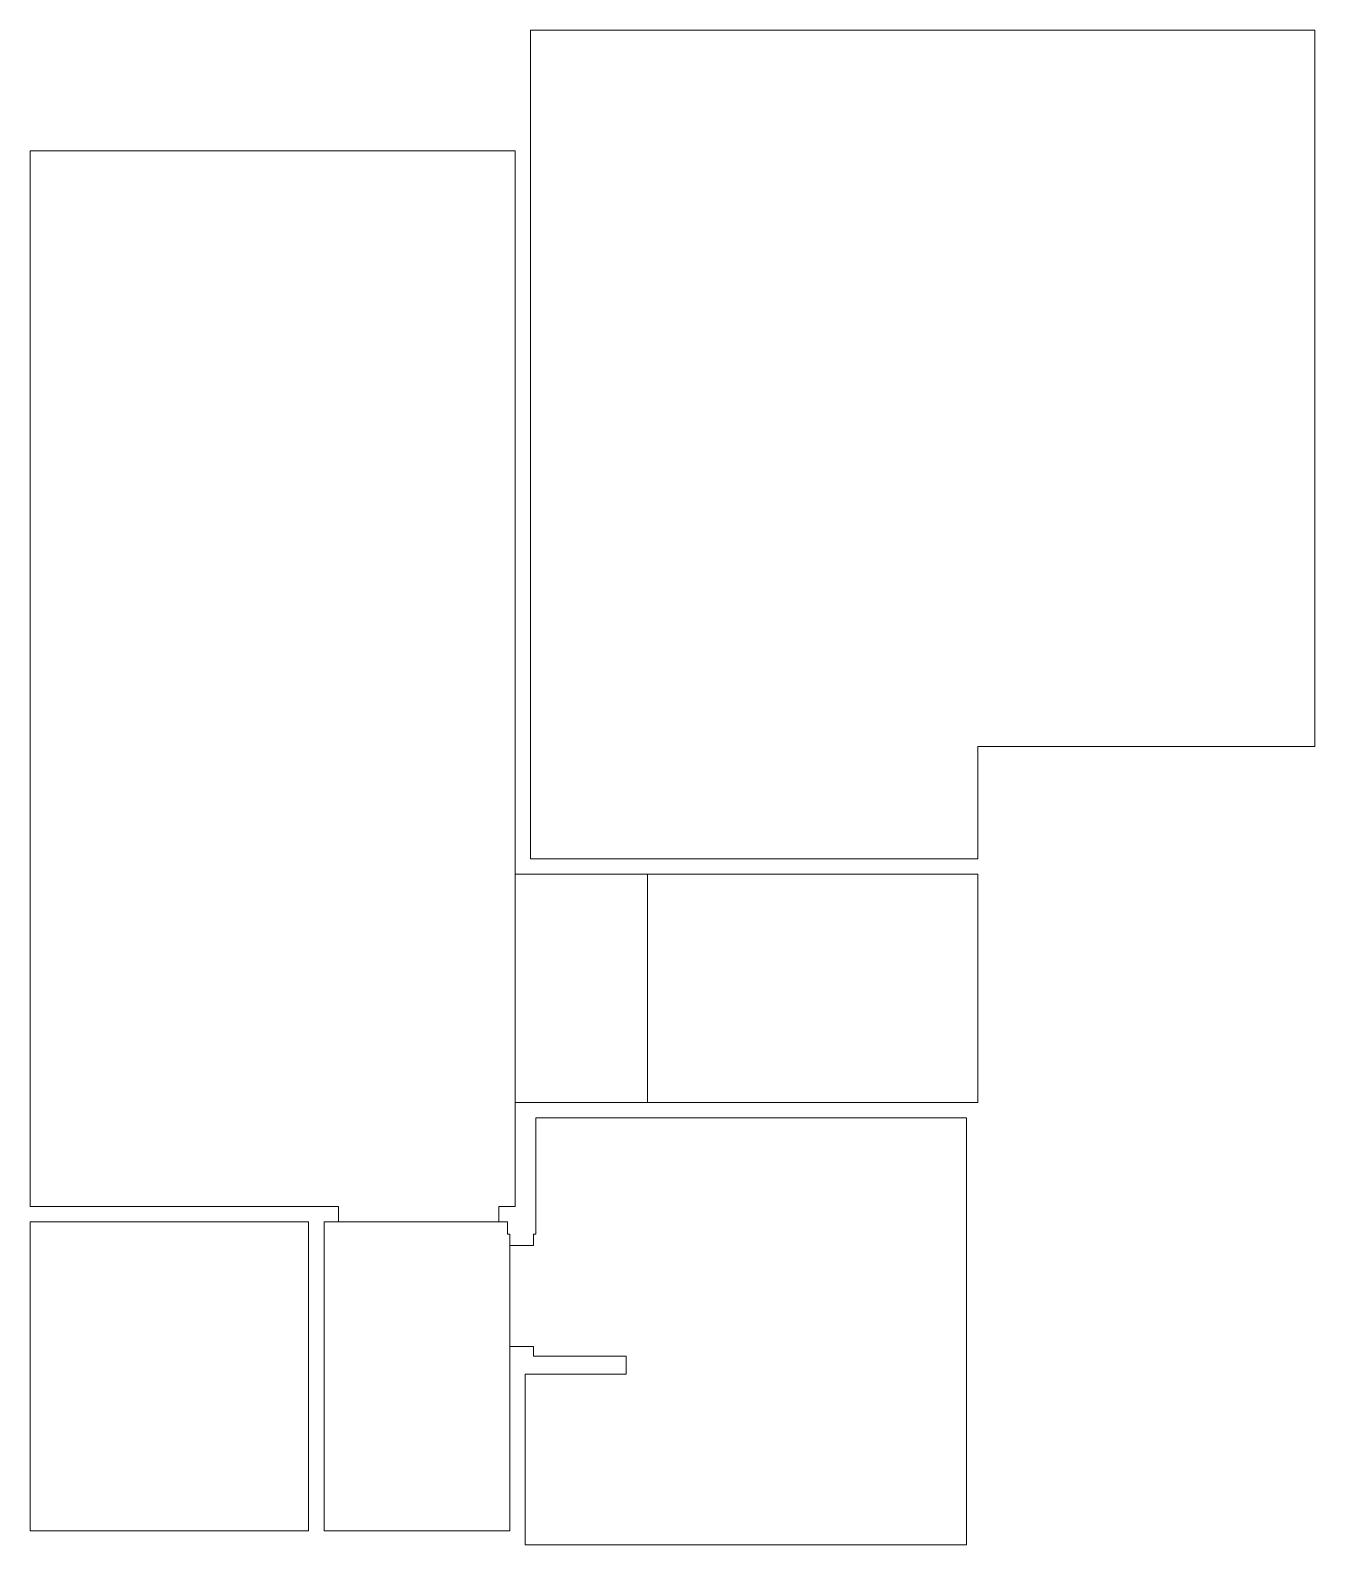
# Model space of a CAD drawing. Header units: inches. Extents: x 847 to 1245, y 0 to 469.
import ezdxf

# ---------------------------------------------------------------- set-up
doc = ezdxf.new("R2010")
doc.units = ezdxf.units.IN
doc.header["$MEASUREMENT"] = 0
doc.layers.add('A101-1st-floor-area-calculations', color=7, linetype='Continuous', lineweight=9)

msp = doc.modelspace()

# ---------------------------------------------------------------- linework, layer by layer
at = {"layer": 'A101-1st-floor-area-calculations', "lineweight": 5}
for points in [[(1244.86, 247.1), (1244.86, 469.26), (1001.68, 469.26), (1001.68, 212.25), (1140.43, 212.25), (1140.43, 247.1)], [(996.93, 431.88), (996.93, 104.48), (991.87, 104.48), (991.87, 99.73), (942.21, 99.73), (942.21, 104.48), (846.65, 104.48), (846.65, 431.88)], [(996.93, 136.72), (996.93, 207.5), (1037.98, 207.5), (1037.98, 136.72)], [(1140.43, 136.72), (1037.98, 136.72), (1037.98, 207.5), (1140.43, 207.5)], [(1136.93, 131.97), (1136.93, -0.43), (1000.12, -0.43), (1000.12, 52.51), (1031.37, 52.51), (1031.37, 58.09), (1002.62, 58.09), (1002.62, 61.09), (995.37, 61.09), (995.37, 92.38), (1002.62, 92.38), (1002.62, 95.88), (1003.43, 95.88), (1003.43, 131.97)], [(932.9, 99.73), (846.65, 99.73), (846.65, 3.84), (932.9, 3.84)], [(937.77, 3.84), (937.77, 99.73), (994.55, 99.73), (994.55, 95.88), (995.37, 95.88), (995.37, 3.84)]]:
    msp.add_lwpolyline(points, close=True, dxfattribs=at)

doc.saveas('drawing.dxf')
